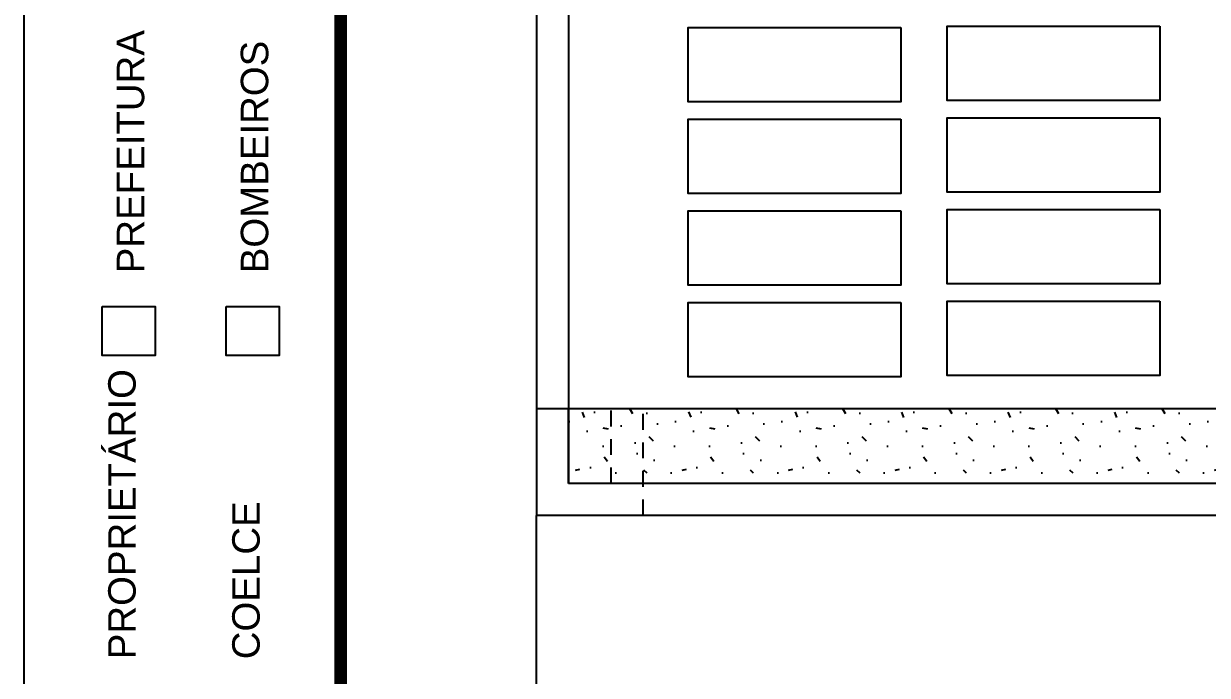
# Model space of a CAD drawing. Header units: millimetres. Extents: x 3923 to 4007, y 744 to 863.
# Drawn here: x 3923.03 to 3932.37, y 817.74 to 822.88 of the extents above; entities that cross this region are included whole.
import ezdxf
from ezdxf.enums import TextEntityAlignment as Align

# ---------------------------------------------------------------- set-up
doc = ezdxf.new("R2010")
doc.units = ezdxf.units.MM
doc.linetypes.add('HIDDEN2', pattern=[0.1875, 0.125, -0.0625])
doc.layers.add('-HIDRO', color=8, linetype='Continuous')
doc.layers.add("PRANCHA - PROJETU'S", color=7, linetype='Continuous')
doc.styles.add('ARIAL', font='arial.ttf', dxfattribs={"height": 2})

# ---------------------------------------------------------------- blocks, each defined once
blk = doc.blocks.new('ADFSGASDFG')
at = {"layer": "PRANCHA - PROJETU'S", "color": 1}
blk.add_line((276.5781, 107.3461), (276.5781, 47.9461), dxfattribs=at)
at = {"layer": "PRANCHA - PROJETU'S", "color": 4, "const_width": 0.1}
blk.add_lwpolyline([(279.0781, 106.3461), (359.6781, 106.3461), (359.6781, 48.9461), (279.0781, 48.9461)], close=True, dxfattribs=at)
at = {"layer": "PRANCHA - PROJETU'S"}
for points in [[(277.1974, 65.2064), (277.6152, 65.2064), (277.6152, 64.8211), (277.1974, 64.8211)], [(278.1761, 65.2064), (278.5938, 65.2064), (278.5938, 64.8211), (278.1761, 64.8211)]]:
    blk.add_lwpolyline(points, close=True, dxfattribs=at)
at = {"layer": "PRANCHA - PROJETU'S", "color": 2, "style": 'ARIAL'}
for s, height, p in [('PREFEITURA', 0.21676, (277.3125, 65.4694)), ('BOMBEIROS', 0.21676, (278.2912, 65.4694)), ('PROPRIETÁRIO', 0.216764, (277.245, 62.4263)), ('COELCE', 0.21676, (278.2236, 62.4263))]:
    blk.add_text(s, height=height, rotation=90, dxfattribs=at).set_placement(p, align=Align.TOP_LEFT)

msp = doc.modelspace()

# ---------------------------------------------------------------- hatches: boundary and pattern name
at = {"layer": '-HIDRO', "linetype": 'Continuous'}
h = msp.add_hatch(dxfattribs=at)
h.set_pattern_fill('STIP2', color=256, scale=0.84, angle=90, style=0, pattern_type=2)
h.set_pattern_definition([(270, (5140.124, 876.5561), (-0.84, 3e-16), [0, -0.84]), (270, (5140.2584, 876.4553), (-0.84, 3e-16), [0, -0.84]), (270, (5140.46, 876.4973), (-0.84, 3e-16), [0, -0.84]), (270, (5140.6532, 876.2033), (-0.84, 3e-16), [0, -0.84]), (270, (5140.3508, 876.2285), (-0.84, 3e-16), [0, -0.84]), (270, (5140.1492, 876.0017), (-0.84, 3e-16), [0, -0.84]), (270, (5140.0904, 876.2957), (-0.84, 3e-16), [0, -0.84]), (270, (5140.4348, 875.9429), (-0.84, 3e-16), [0, -0.84]), (270, (5140.7036, 875.9849), (-0.84, 3e-16), [0, -0.84]), (270, (5140.8296, 876.6065), (-0.84, 3e-16), [0, -0.84]), (270, (5140.6616, 876.4553), (-0.84, 3e-16), [0, -0.84]), (270, (5140.8212, 876.3377), (-0.84, 3e-16), [0, -0.84]), (270, (5140.2836, 875.8253), (-0.84, 3e-16), [0, -0.84]), (270, (5140.4936, 876.0941), (-0.84, 3e-16), [0, -0.84]), (270, (5140.2164, 876.1613), (-0.84, 3e-16), [0, -0.84]), (270, (5140.292, 876.0185), (-0.84, 3e-16), [0, -0.84]), (270, (5140.5188, 876.3209), (-0.84, 3e-16), [0, -0.84]), (270, (5140.0652, 876.0857), (-0.84, 3e-16), [0, -0.84]), (270, (5140.5608, 875.8253), (-0.84, 3e-16), [0, -0.84]), (270, (5140.8128, 875.8505), (-0.84, 3e-16), [0, -0.84]), (194.0362, (5140.376, 876.4805), (2.52000045, 0.839998366), [0.03463404, -3.428775]), (300.9638, (5140.1996, 876.3377), (-1.680002081, 2.519998332), [0.0489804, -4.84901927]), (291.8014, (5140.3928, 876.0941), (0.839999922, -2.520000222), [0.0452357, -4.4783029]), (120.9638, (5140.796, 876.0857), (1.680002081, -2.519998332), [0.0489804, -4.84901927]), (216.8699, (5140.6868, 876.3461), (-2.519999924, -1.680000099), [0.042, -4.158]), (315, (5140.082, 875.9009), (-7e-17, -0.84000026), [0.04751796, -1.1404218]), (168.6901, (5140.6028, 875.9597), (-3.360000622, 0.839998009), [0.0428316, -4.24034435]), (306.8699, (5140.5692, 876.5813), (1.680000099, -2.519999924), [0.042, -4.158]), (315, (5140.04, 876.4805), (-7e-17, -0.84000026), [0.03563784, -1.1523011])])
h.paths.add_polyline_path([(3927.9171, 819.2523), (3927.9171, 819.8403), (3932.9571, 819.8403), (3932.9571, 819.5883), (3932.9571, 819.2523)])
h.paths.add_polyline_path([(3932.9571, 819.2523), (3932.9571, 819.5883), (3934.6029, 819.5883), (3934.6029, 819.2523)])
h.paths.add_polyline_path([(3934.6371, 819.2523), (3934.6371, 819.5883), (3936.5691, 819.5883), (3936.5691, 819.2523)])
h.paths.add_polyline_path([(3927.6651, 819.2523), (3927.6651, 819.8403), (3927.9171, 819.8403), (3927.9171, 819.2523)])
h.paths.add_polyline_path([(3927.3291, 819.2523), (3927.3291, 819.8403), (3927.6651, 819.8403), (3927.6651, 819.2523)])

# ---------------------------------------------------------------- linework, layer by layer
for p, q in [((3927.0771, 861.0003), (3927.0771, 819.0003)), ((3927.3291, 860.7483), (3927.3291, 819.2523)), ((3927.0771, 819.8403), (3927.0771, 819.0003)), ((3927.3291, 819.8403), (3927.0771, 819.8403)), ((3927.3291, 819.2523), (3927.3291, 819.8403)), ((3934.0491, 819.8403), (3927.3291, 819.8403)), ((3927.3291, 819.2523), (3927.3291, 819.8403)), ((3936.5691, 819.2523), (3927.3291, 819.2523)), ((3927.0771, 814.8003), (3927.0771, 819.0003)), ((3927.3291, 819.0003), (3927.0771, 819.0003)), ((3927.3291, 819.0003), (3927.0771, 819.0003)), ((3927.9171, 819.0003), (3927.3291, 819.0003)), ((3935.9811, 819.0003), (3927.9171, 819.0003))]:
    msp.add_line(p, q, dxfattribs=at)
at = {"layer": '-HIDRO', "linetype": 'HIDDEN2'}
for p, q in [((3927.6651, 819.2523), (3927.6651, 819.8403)), ((3927.9171, 819.0003), (3927.9171, 819.8403))]:
    msp.add_line(p, q, dxfattribs=at)
at = {"layer": '-HIDRO', "linetype": 'Continuous'}
for points in [[(3929.9513, 822.8462), (3929.9513, 822.261), (3928.2729, 822.261), (3928.2729, 822.8462)], [(3929.9513, 822.8462), (3929.9513, 822.261), (3928.2729, 822.261), (3928.2729, 822.8462)], [(3931.9944, 822.8571), (3931.9944, 822.2719), (3930.316, 822.2719), (3930.316, 822.8571)], [(3929.9513, 822.1237), (3929.9513, 821.5385), (3928.2729, 821.5385), (3928.2729, 822.1237)], [(3931.9944, 822.1346), (3931.9944, 821.5494), (3930.316, 821.5494), (3930.316, 822.1346)], [(3929.9513, 821.4012), (3929.9513, 820.816), (3928.2729, 820.816), (3928.2729, 821.4012)], [(3931.9944, 821.4121), (3931.9944, 820.8269), (3930.316, 820.8269), (3930.316, 821.4121)], [(3929.9513, 820.6787), (3929.9513, 820.0936), (3928.2729, 820.0936), (3928.2729, 820.6787)], [(3931.9944, 820.6896), (3931.9944, 820.1045), (3930.316, 820.1045), (3930.316, 820.6896)]]:
    msp.add_lwpolyline(points, close=True, dxfattribs=at)

# ---------------------------------------------------------------- block references
at = {"layer": "PRANCHA - PROJETU'S", "color": 1}
msp.add_blockref('ADFSGASDFG', (3646.4512, 755.4396), dxfattribs=at)

doc.saveas('drawing.dxf')
